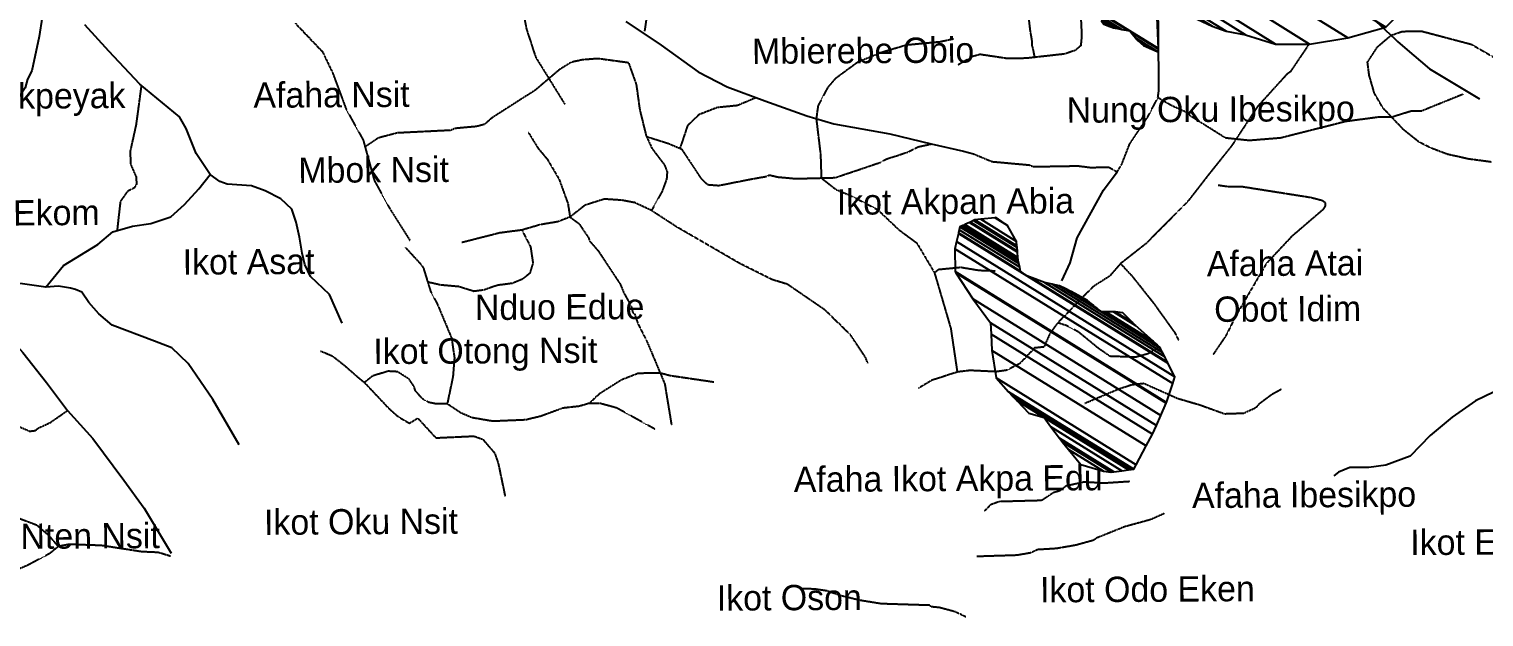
# Model space of a CAD drawing. Header units: metres. Extents: x 321186 to 621985, y 106829 to 204599.
# Drawn here: x 602871 to 614375, y 106835 to 111486 of the extents above; entities that cross this region are included whole.
import ezdxf
from ezdxf.enums import TextEntityAlignment as Align

# ---------------------------------------------------------------- set-up
doc = ezdxf.new("R2010")
doc.units = ezdxf.units.M
doc.header["$MEASUREMENT"] = 0
doc.linetypes.add('DASHED', pattern=[0.75, 0.5, -0.25])
for name, color, linetype in [('11', 7, 'CONTINUOUS'), ('15', 7, 'CONTINUOUS'), ('18', 7, 'CONTINUOUS')]:
    doc.layers.add(name, color=color, linetype=linetype)
doc.styles.get("Standard").update_dxf_attribs({"font": 'txt', "height": 0.2})

msp = doc.modelspace()

# ---------------------------------------------------------------- linework, layer by layer
at = {"layer": '15', "color": 1, "linetype": 'DASHED'}
for points in [[(607879, 113217), (607854, 113050), (607861, 113002), (607846, 112912), (607825, 112497), (607800, 112314), (607798, 112126), (607782, 111940), (607765, 111940), (607767, 111671), (607737, 111469)], [(610339, 110499), (610485, 110438), (610782, 110411), (610812, 110398), (611166, 110404), (611259, 110392), (611411, 110393), (611475, 110356), (611512, 110418), (611574, 110577), (611718, 110793), (611797, 110943), (611805, 111003), (611800, 111611)], [(604974, 111534), (605191, 111306), (605272, 111137), (605378, 110851), (605512, 110609), (605600, 110289), (605720, 110070), (605882, 109814)], [(606789, 111561), (606802, 111492), (606876, 111264), (607106, 110893)], [(611188, 111568), (611194, 111434), (611187, 111355), (611143, 111317), (611060, 111289), (610758, 111255), (610604, 111253), (610390, 111285), (610333, 111269), (610218, 111203)], [(610775, 111567), (610786, 111474), (610799, 111397), (610799, 111363), (610808, 111329), (610821, 111264)], [(610181, 111407), (610073, 111384), (609809, 111359), (609603, 111298), (609419, 111221), (609245, 111093), (609185, 111023), (609109, 110879), (609095, 110777), (609129, 110494), (609135, 110308), (609251, 110217), (609376, 110165), (609579, 110059), (609749, 109898), (609890, 109794), (610030, 109558), (610159, 109118), (610210, 108774)], [(612992, 111367), (612844, 111148), (612817, 111129), (612584, 110872), (612377, 110558), (612194, 110329), (612037, 110127), (611707, 109792), (611502, 109631), (611416, 109532), (611283, 109447), (610999, 109155), (610942, 109075), (610896, 108971)], [(613956, 110545), (613861, 110593), (613740, 110690), (613577, 110862), (613509, 110979), (613468, 111121), (613455, 111225), (613534, 111346), (613641, 111437), (613729, 111468), (613882, 111470), (614276, 111366), (614472, 111253)], [(607611, 111219), (607369, 111252), (607249, 111243), (607159, 111224), (607065, 111166), (606872, 111002), (606531, 110784), (606472, 110732), (606407, 110715), (606240, 110700), (606205, 110685), (605782, 110664), (605633, 110625), (605527, 110554)], [(607611, 111219), (607672, 111047), (607699, 110851), (607749, 110645), (607796, 110542), (607895, 110412), (607916, 110357), (607912, 110300), (607877, 110204), (607795, 110055)], [(603758, 111041), (603716, 110728), (603669, 110516), (603674, 110414), (603718, 110314), (603719, 110258), (603701, 110229), (603649, 110203), (603592, 110122), (603566, 109891)], [(608615, 110941), (608472, 110881), (608311, 110865), (608164, 110807), (608077, 110721), (608017, 110543)], [(614209, 110970), (613884, 110838), (613799, 110836), (613646, 110789), (613536, 110788), (613284, 110755), (612767, 110624), (612520, 110604), (612332, 110624), (612058, 110796), (612035, 110821), (611900, 110883), (611797, 110943)], [(606818, 110669), (606895, 110544), (606968, 110457), (607061, 110299), (607131, 110107), (607148, 109999), (607219, 109947), (607294, 109836), (607303, 109810), (607370, 109733), (607546, 109467), (607572, 109402), (607632, 109294), (607644, 109245), (607660, 109229), (607683, 109160), (607757, 109013), (607897, 108679), (607950, 108357)], [(607752, 110637), (607923, 110583), (608030, 110537), (608181, 110309), (608234, 110256), (608324, 110249), (608599, 110303), (608702, 110321), (608723, 110332), (608793, 110316), (608934, 110303), (609245, 110311), (609601, 110431), (609647, 110457), (609819, 110513), (609901, 110555), (610005, 110577)], [(614433, 110434), (614254, 110458), (614088, 110495), (613956, 110545)], [(612274, 110252), (612346, 110242), (612460, 110241), (613005, 110155), (613097, 110131), (613119, 110115), (613121, 110089), (613103, 110058), (612858, 109848), (612655, 109632), (612419, 109228), (612333, 109058), (612235, 108913)], [(609504, 108842), (609483, 108892), (609366, 109067), (609165, 109263), (608867, 109467), (608743, 109505), (608495, 109629), (607993, 109920), (607788, 110053), (607659, 110113), (607556, 110132), (607419, 110141), (607267, 110093), (607148, 109999), (607053, 109962), (606912, 109938), (606768, 109896), (606592, 109873), (606293, 109797)], [(606768, 109896), (606836, 109762), (606855, 109633), (606829, 109553), (606772, 109507), (606692, 109474), (606575, 109459), (606464, 109421), (606386, 109411), (606270, 109448), (606124, 109461), (606024, 109484)], [(605846, 109759), (605972, 109622), (605989, 109594), (606046, 109410), (606099, 109310), (606211, 109042), (606234, 108885), (606222, 108737), (606177, 108521), (606087, 108521), (606030, 108533), (605982, 108560), (605926, 108623), (605915, 108658), (605875, 108717), (605784, 108775), (605711, 108779), (605587, 108742), (605522, 108690)], [(610030, 109558), (610062, 109585), (610238, 109602), (610382, 109578), (610512, 109574)], [(611505, 109627), (611593, 109532), (611765, 109315), (611932, 109082), (611960, 109025)], [(611811, 108969), (611722, 108918), (611621, 108890), (611419, 108897), (611331, 108957), (611170, 109089), (611074, 109140), (611007, 109162)], [(610896, 108971), (610822, 108963), (610703, 108838), (610603, 108787), (610519, 108775), (610310, 108785), (610212, 108773), (610009, 108707), (609905, 108645)], [(605176, 108939), (605268, 108901), (605367, 108823), (605476, 108727), (605522, 108690), (605719, 108481), (605790, 108419), (605878, 108368), (605944, 108408), (606087, 108252), (606388, 108266), (606459, 108240), (606554, 108129), (606581, 108048), (606634, 107792)], [(608286, 108692), (607941, 108743), (607861, 108764), (607688, 108762), (607556, 108711), (607377, 108598), (607301, 108525)], [(611219, 108526), (611486, 108639), (611590, 108673), (611685, 108684), (611952, 108565), (612130, 108513), (612323, 108443), (612476, 108448), (612573, 108492), (612607, 108529), (612703, 108600), (612771, 108637)], [(601730, 108519), (601776, 108409), (601869, 108252), (601975, 108043), (602106, 107914), (602370, 107742), (602403, 107702), (602524, 107632), (602567, 107618), (602794, 107615), (602929, 107564), (603025, 107481), (603101, 107392)], [(607819, 108321), (607518, 108488), (607384, 108525), (607301, 108525), (607222, 108502), (607091, 108487), (606918, 108423), (606798, 108394), (606539, 108383), (606373, 108411), (606285, 108449), (606177, 108521)], [(602780, 108346), (602875, 108305), (602920, 108310), (602942, 108329), (603036, 108372), (603174, 108468)], [(611576, 107906), (611373, 107893), (611215, 107902), (611071, 107871), (611021, 107832), (610971, 107818), (610877, 107756), (610542, 107747), (610473, 107722), (610425, 107672)], [(611847, 107653), (611740, 107605), (611533, 107548), (611314, 107460), (611287, 107441), (611145, 107402), (610994, 107376), (610844, 107367), (610792, 107342), (610683, 107323), (610366, 107313)], [(603989, 107315), (603892, 107345), (603759, 107351), (603442, 107400), (603185, 107409), (603101, 107392), (603032, 107336), (602856, 107242), (602636, 107150), (602306, 107126), (602231, 107109), (602018, 107033), (601921, 107034), (601816, 107052), (601604, 107121), (601531, 107133), (601021, 107166)], [(610278, 106835), (610193, 106876), (610069, 106909), (610007, 106915), (609990, 106927), (609610, 106939), (609436, 106967), (609286, 107004), (609179, 107041), (609078, 107056), (608987, 107057)]]:
    msp.add_lwpolyline(points, dxfattribs=at)
at = {"layer": '15', "color": 1, "linetype": 'Continuous'}
for points in [[(602974, 111580), (602951, 111428), (602892, 111155), (602859, 111089), (602840, 111021), (602672, 110772), (602641, 110683), (602587, 110426), (602518, 109830), (602498, 109754), (602399, 109611), (602305, 109445), (602123, 109213), (601950, 108931), (601865, 108773), (601812, 108648), (601730, 108519), (601688, 108378), (601602, 108181), (601471, 107833), (601443, 107738)], [(605345, 109159), (605246, 109385), (605095, 109529), (605050, 109623), (605029, 109714), (605009, 109841), (604983, 109958), (604948, 110062), (604862, 110143), (604737, 110206), (604628, 110246), (604438, 110258), (604378, 110281), (604303, 110335), (604193, 110502), (604112, 110700), (604061, 110791), (603747, 111050), (603501, 111312), (603311, 111519)], [(607590, 111546), (607870, 111359), (608161, 111147), (608391, 111030), (608690, 110919), (609020, 110799), (609234, 110736), (609678, 110658), (610003, 110578), (610260, 110521), (610339, 110499)], [(613483, 111582), (613670, 111410), (613691, 111389), (613750, 111339), (613944, 111171), (614339, 110934)], [(603003, 109443), (603142, 109616), (603415, 109781), (603534, 109882), (603688, 109928), (603832, 109947), (603991, 110002), (604100, 110098), (604214, 110221), (604303, 110335)], [(602305, 109445), (602511, 109274), (602822, 108928), (603008, 108689), (603174, 108468), (603374, 108247), (603620, 107918), (603781, 107697), (603993, 107340)], [(604533, 108196), (604324, 108555), (604128, 108839), (603998, 108965), (603863, 109018), (603528, 109143), (603423, 109233), (603343, 109323), (603288, 109404), (603238, 109427), (603198, 109436), (603103, 109453), (603003, 109443), (602819, 109470), (602669, 109478), (602530, 109495), (602336, 109499)], [(616084, 108224), (615868, 108481), (615662, 108675), (615488, 108769), (615353, 108800), (615188, 108799), (614989, 108743), (614870, 108684), (614706, 108642), (614452, 108613), (614308, 108544), (614124, 108416), (613951, 108270), (613793, 108106), (613599, 108037), (613464, 108018), (613315, 108017), (613225, 107981), (613188, 107951)]]:
    msp.add_lwpolyline(points, dxfattribs=at)
at = {"layer": '18', "color": 143, "linetype": 'Continuous'}
msp.add_lwpolyline([(611038, 109494), (611102, 109638), (611158, 109835), (611367, 110212), (611475, 110356)], dxfattribs=at)

# ---------------------------------------------------------------- texts
at = {"layer": '11', "color": 7, "linetype": 'Continuous'}
for s, height, rotation, p in [('Mbierebe Obio', 200.34, 0.3488, (609466, 111320)), ('Ikot Ekpeyak', 200.33, 0.3486, (602866, 110932)), ('Afaha Nsit', 200.3, 0.3486, (605262, 110971)), ('Nung Oku Ibesikpo', 200.35, 0.3485, (612215, 110827)), ('Mbok Nsit', 200.3, 0.3483, (605595, 110377)), ('Ikot Akpan Abia', 200.34, 0.3481, (610196, 110098)), ('Ekom', 200.3, 0.3481, (603086, 110038)), ('Ikot Asat', 200.3, 0.3478, (604606, 109650)), ('Afaha Atai', 200.4, 0.3478, (612802, 109638)), ('Nduo Edue', 200.3, 0.3476, (607066, 109292)), ('Obot Idim', 200.4, 0.3476, (612823, 109277)), ('Ikot Otong Nsit', 200.34, 0.3473, (606479, 108916)), ('Afaha Ikot Akpa Edu', 200.34, 0.3467, (610139, 107906)), ('Afaha Ibesikpo', 200.35, 0.3466, (612953, 107777)), ('Ikot Oku Nsit', 200.34, 0.3465, (605495, 107593)), ('Ikot Nten Nsit', 200.33, 0.3464, (603100, 107479)), ('Ikot Eto', 200.4, 0.3464, (614247, 107431)), ('Ikot Odo Eken', 200.35, 0.3462, (611714, 107059)), ('Ikot Oson', 200.3, 0.3461, (608882, 106992))]:
    msp.add_text(s, height=height, rotation=rotation, dxfattribs=at).set_placement(p, align=Align.MIDDLE)

# ---------------------------------------------------------------- meshes
at = {"layer": '11', "color": 253, "linetype": 'Continuous'}
mesh = msp.add_polyface(dxfattribs=at)
corners = [(612034, 111600), (612034, 111600), (612225, 111509), (612078, 111600), (612338, 111469), (612127, 111600), (612491, 111440), (612232, 111601), (612728, 111367), (612350, 111601), (612996, 111367), (612616, 111603), (613300, 111416), (612996, 111605), (613599, 111500), (613425, 111608), (613708, 111609)]
mesh.append_faces([[corners[k] for k in face] for face in [(0, 1, 2, 3), (3, 2, 4, 5), (5, 4, 6, 7), (7, 6, 8, 9), (9, 8, 10, 11), (11, 10, 12, 13), (13, 12, 14, 15), (15, 14, 16, 16)]], dxfattribs={"vtx0": -1, "vtx2": -1, "color": 253})
mesh = msp.add_polyface(dxfattribs=at)
corners = [(611370, 111526), (611417, 111507), (611352, 111548), (611446, 111496), (611357, 111551), (611684, 111355), (611461, 111493), (611363, 111554), (611755, 111324), (611638, 111397), (611491, 111488), (611374, 111560), (611767, 111319), (611630, 111404), (611496, 111487), (611376, 111561), (611802, 111304), (611619, 111417), (611511, 111484), (611381, 111565), (611802, 111304), (611584, 111461), (611562, 111475), (611400, 111575), (611801, 111326), (611575, 111472), (611409, 111575), (611801, 111332), (611791, 111578)]
mesh.append_faces([[corners[k] for k in face] for face in [(0, 0, 1, 2), (2, 1, 3, 4), (4, 3, 6, 7), (7, 6, 10, 11), (5, 5, 8, 9), (11, 10, 14, 15), (9, 8, 12, 13), (15, 14, 18, 19), (13, 12, 16, 17), (19, 18, 22, 23), (17, 20, 24, 21), (23, 22, 25, 26), (21, 24, 27, 25), (26, 27, 28, 28)]], dxfattribs={"vtx0": -1, "vtx2": -1, "color": 253})
mesh = msp.add_polyface(dxfattribs=at)
corners = [(611188, 108042), (611091, 108161), (611368, 107989), (611043, 108219), (611428, 107980), (611018, 108249), (611448, 107983), (610777, 108447), (610950, 108340), (611513, 107991), (610684, 108544), (610897, 108412), (611564, 107998), (610647, 108582), (611585, 108001), (611606, 108003), (610615, 108617), (611606, 108003), (611625, 108039), (610517, 108727), (611705, 108188), (610485, 108944), (611755, 108281), (610479, 109072), (611785, 108349), (610474, 109161), (611820, 108429), (610333, 109351), (611863, 108526), (610198, 109558), (611864, 108531), (610193, 109567), (611914, 108681), (610192, 109748), (611931, 108735), (610204, 109806), (611876, 108843), (610761, 109534), (610219, 109870), (611873, 108850), (610782, 109526), (610711, 109570), (610220, 109875), (611851, 108892), (610901, 109481), (610704, 109603), (610226, 109899), (611833, 108927), (610962, 109467), (610698, 109631), (610230, 109921), (611817, 108959), (611350, 109248), (611016, 109455), (610693, 109656), (610250, 109930), (611815, 108962), (611353, 109248), (611342, 109255), (611020, 109454), (610693, 109658), (610252, 109931), (611811, 108969), (611362, 109248), (611314, 109278), (611064, 109433), (610692, 109664), (610257, 109933), (611792, 108987), (611370, 109248), (611287, 109300), (611108, 109411), (610690, 109670), (610262, 109935), (611791, 108988), (611371, 109248), (611286, 109301), (611110, 109410), (610690, 109670), (610262, 109936), (611759, 109016), (611385, 109248), (611240, 109338), (610689, 109680), (610270, 109939), (611620, 109141), (611446, 109249), (610686, 109720), (610306, 109956), (611597, 109164), (611460, 109249), (610686, 109729), (610314, 109959), (611520, 109240), (610683, 109759), (610340, 109972), (610682, 109770), (610350, 109976), (610679, 109806), (610396, 109981), (610609, 109932), (610509, 109994), (610519, 109995)]
mesh.append_faces([[corners[k] for k in face] for face in [(0, 0, 2, 1), (1, 2, 4, 3), (3, 4, 6, 5), (5, 6, 9, 8), (7, 7, 11, 10), (8, 9, 12, 11), (10, 12, 14, 13), (13, 14, 17, 16), (16, 15, 18, 19), (19, 18, 20, 21), (21, 20, 22, 23), (23, 22, 24, 25), (25, 24, 26, 27), (27, 26, 28, 29), (29, 28, 30, 31), (31, 30, 32, 33), (33, 32, 34, 35), (35, 34, 36, 38), (38, 37, 41, 42), (37, 36, 39, 40), (42, 41, 45, 46), (40, 39, 43, 44), (46, 45, 49, 50), (44, 43, 47, 48), (50, 49, 54, 55), (48, 47, 51, 53), (55, 54, 60, 61), (53, 52, 58, 59), (52, 51, 56, 57), (61, 60, 66, 67), (59, 58, 64, 65), (57, 56, 62, 63), (67, 66, 72, 73), (65, 64, 70, 71), (63, 62, 68, 69), (73, 72, 78, 79), (71, 70, 76, 77), (69, 68, 74, 75), (79, 78, 83, 84), (77, 76, 82, 82), (75, 74, 80, 81), (84, 83, 87, 88), (81, 80, 85, 86), (88, 87, 91, 92), (86, 85, 89, 90), (92, 91, 94, 95), (90, 89, 93, 93), (95, 94, 96, 97), (97, 96, 98, 99), (99, 98, 100, 101), (101, 100, 102, 102)]], dxfattribs={"vtx0": -1, "vtx2": -1, "color": 253})

doc.saveas('drawing.dxf')
